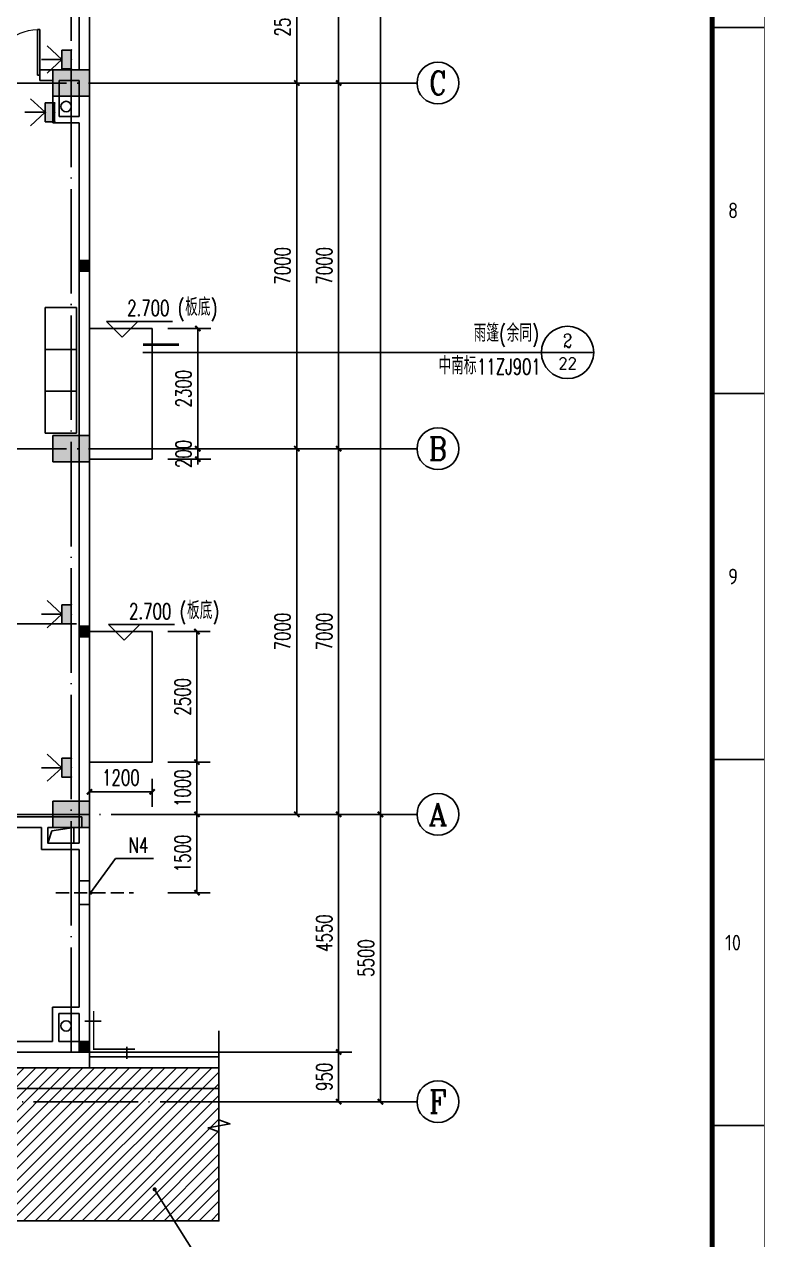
# Model space of a CAD drawing. Extents: x -93062 to 326984, y -142534 to 91021.
# Drawn here: x 48070 to 62240, y 18730 to 41996 of the extents above; entities that cross this region are included whole.
import ezdxf
from ezdxf.enums import TextEntityAlignment as Align

# ---------------------------------------------------------------- set-up
doc = ezdxf.new("R2010")
doc.units = 0
doc.header["$LTSCALE"] = 1000
doc.header["$MEASUREMENT"] = 0
doc.linetypes.add('DASH', pattern=[0.35, 0.25, -0.1])
doc.linetypes.add('DOTE', pattern=[2.42, 2, -0.2, 0.02, -0.2])
doc.layers.get('0').update_dxf_attribs({"color": 8})
doc.layers.get('Defpoints').update_dxf_attribs({"color": 8})
for name, color, linetype in [('-人员定位', 6, 'Continuous'), ('AXIS', 8, 'Continuous'), ('AXIS_TEXT', 8, 'Continuous'), ('COLUMN', 8, 'Continuous'), ('DIM_ELEV', 8, 'Continuous'), ('DIM_IDEN', 8, 'Continuous'), ('DIM_LEAD', 8, 'Continuous'), ('DIM_SYMB', 8, 'Continuous'), ('DOTE', 8, 'DOTE'), ('EQUIPMENT', 8, 'Continuous'), ('GROUND', 8, 'Continuous'), ('HOLE', 8, 'Continuous'), ('PROFILED STEEL SHEET', 8, 'Continuous'), ('PUB_DIM', 8, 'Continuous'), ('PUB_HATCH', 8, 'Continuous'), ('PUB_TEXT', 8, 'Continuous'), ('STAIR', 8, 'Continuous'), ('WALL', 8, 'Continuous'), ('WINDOW', 8, 'Continuous'), ('WINDOW_TEXT', 8, 'Continuous')]:
    doc.layers.add(name, color=color, linetype=linetype)
doc.styles.add('_TCH_AXIS', font='COMPLEX', dxfattribs={"bigfont": 'GBCBIG'})
doc.styles.add('_TCH_DIM', font='SIMPLEX', dxfattribs={"bigfont": 'GBCBIG'})
doc.styles.add('_TCH_DIM_T3', font='SIMPLEX', dxfattribs={"width": 0.705882, "bigfont": 'GBCBIG'})
doc.styles.add('_TCH_LABEL', font='COMPLEX', dxfattribs={"bigfont": 'GBCBIG'})
doc.styles.add('_TCH_WINDOW', font='SIMPLEX', dxfattribs={"bigfont": 'GBCBIG'})
doc.styles.add('COMPLEX', font='COMPLEX')
doc.styles.get("Standard").update_dxf_attribs({"font": 'gbenor.shx', "bigfont": 'gbcbig.shx'})
doc.styles.add('TK', font='GEDITXT.SHX', dxfattribs={"width": 0.85, "height": 3.5, "bigfont": 'DXT.SHX'})
doc.dimstyles.new('_TCH_ARCH&&100', dxfattribs={"dimtxt": 297.5, "dimasz": 100, "dimexe": 250, "dimexo": 300, "dimgap": 126.25, "dimtad": 1, "dimdec": 0, "dimzin": 0, "dimdsep": 46, "dimtxsty": '_TCH_DIM_T3', "dimblk": 'ARCHTICK', "dimcen": 0.09, "dimazin": 2, "dimtfac": 1, "dimtdec": 0, "dimtix": 1, "dimtmove": 2, "dimatfit": 3, "dimfxl": 1, "dimtolj": 1, "dimtzin": 0, "dimarcsym": 0})

# ---------------------------------------------------------------- blocks, each defined once
blk = doc.blocks.new('_FZH')
blk.add_lwpolyline([(-0.5, -0.5), (0.5, -0.5), (0.5, 0.5), (-0.5, 0.5)], close=True)
at = {"layer": 'PUB_HATCH'}
blk.add_solid([(-0.5, -0.5), (0.5, -0.5), (-0.5, 0.5), (0.5, 0.5)], dxfattribs=at)
blk = doc.blocks.new('DSADa')
at = {"layer": 'COLUMN', "xscale": 699.9999999997672, "yscale": 499.9999999998399, "zscale": 499.9999999998399, "rotation": 3.811489492195883e-11}
for p in [(23100, -40500), (23100, -47500), (23100, -54500)]:
    blk.add_blockref('_FZH', p, dxfattribs=at)
blk = doc.blocks.new('GEDI_WK_A1_V')
at = {"color": 3}
for p, q in [((584, 350.42), (594, 350.42)), ((584, 280.33), (594, 280.33)), ((584, 210.25), (594, 210.25)), ((584, 140.17), (594, 140.17))]:
    blk.add_line(p, q, dxfattribs=at)
for points, const_width in [([(0, 841), (0, 0), (594, 0), (594, 841)], 0.1), ([(10, 816), (10, 10), (584, 10), (584, 816)], 1)]:
    blk.add_lwpolyline(points, close=True, dxfattribs=dict(at, const_width=const_width))
for s, p in [('8', (588, 315.38)), ('9', (588, 245.29)), ('10', (588, 175.21))]:
    blk.add_text(s, height=3, dxfattribs=at).set_placement(p, align=Align.MIDDLE)
blk = doc.blocks.new('A$C711966D6')
blk.add_blockref('GEDI_WK_A1_V', (0, 0))
at = {"style": 'TK', "width": 0.85}
for tag, height, p in [('PROJECTNAME', 4.75, (529, 44)), ('PHASE', 4, (571, 44)), ('DRAWINGNAME', 4.75, (539, 31))]:
    blk.add_attdef(tag, text='', height=height, dxfattribs=at).set_placement(p, align=Align.MIDDLE_CENTER)
for tag, p, height in [('APPROVE', (416, 32.75), 3.5), ('DESIGN', (461, 32.75), 3.5), ('REVIEW1', (416, 25.75), 3.5), ('DRAW', (461, 25.75), 3.5), ('REVIEW2', (416, 18.75), 3.5), ('PROPORTION', (461, 18.75), 3.5), ('DRAWINGNUMBER', (511, 18.5), 4), ('CHECK', (416, 11.75), 3.5), ('DATE', (461, 11.75), 3.5), ('VERSION', (577, 11.75), 3.5)]:
    blk.add_attdef(tag, p, '', height=height, dxfattribs=at)
blk = doc.blocks.new('是飞洒发时')
at = {"xscale": 100, "yscale": 100, "zscale": 100}
blk.add_blockref('A$C711966D6', (0, 0), dxfattribs=at)
blk = doc.blocks.new('_AXISO')
blk.add_circle((0, 0), 0.5)
at = {"layer": 'AXIS_TEXT', "style": 'COMPLEX', "width": 1.041667}
blk.add_attdef('A', text='', height=0.56, dxfattribs=at).set_placement((-0.25, -0.28), (0.25, -0.28), align=Align.FIT)
blk = doc.blocks.new('A$C5C1E2F63')
at = {"layer": 'AXIS'}
blk.add_line((34843, 0), (37217.5, 0), dxfattribs=at)
ref = blk.add_blockref('_AXISO', (37617.5, 0), dxfattribs=dict(at, xscale=800, yscale=800, zscale=800))
ref.add_attrib('A', 'F', dxfattribs={"layer": 'AXIS_TEXT', "height": 445.4, "style": '_TCH_AXIS'}).set_placement((37447.8, -222.7), (37787.2, -222.7), align=Align.FIT)
blk = doc.blocks.new('A$C65E80DF5')
at = {"layer": 'DOTE'}
blk.add_line((-4000, 0), (34323, 0), dxfattribs=at)
at = {"layer": 'PROFILED STEEL SHEET'}
blk.add_line((30950, 950), (30950, 650), dxfattribs=at)
for points in [[(30950, 950), (33428, 950)], [(30950, 860), (33428, 860)]]:
    blk.add_lwpolyline(points, dxfattribs=at)
at = {"layer": 'STAIR'}
for p, q in [((8800, 650), (33428, 650)), ((33428, 250), (10700, 250))]:
    blk.add_line(p, q, dxfattribs=at)
blk.add_blockref('A$C5C1E2F63', (0, 0))
blk = doc.blocks.new('A$C2D237980')
at = {"layer": 'EQUIPMENT'}
for p, q in [((-500, 9700), (100, 9700)), ((-500, 8900), (-500, 9700)), ((100, 9700), (100, 8900)), ((100, 8900), (-500, 8900)), ((-500, 8900), (100, 8900)), ((-500, 8100), (-500, 8900)), ((100, 8900), (100, 8100)), ((-500, 8100), (100, 8100)), ((-500, 7300), (-500, 8100)), ((100, 8100), (-500, 8100)), ((100, 8100), (100, 7300)), ((100, 7300), (-500, 7300)), ((-1289, 3650), (100, 3650))]:
    blk.add_line(p, q, dxfattribs=at)
blk = doc.blocks.new('A$C37200EC9')
at = {"layer": 'GROUND'}
for centre in [(100, 13550), (23000, 13550), (100, -4050), (23000, -4050)]:
    blk.add_circle(centre, 100, dxfattribs=at)
blk = doc.blocks.new('_ArchTick')
at = {"color": 0, "linetype": 'ByBlock', "const_width": 0.4}
blk.add_lwpolyline([(-0.5, -0.5), (0.5, 0.5)], dxfattribs=at)
blk = doc.blocks.new('*D410')
at = {"layer": 'Defpoints', "color": 0, "transparency": 16777216}
for p in [(50518, 26872), (51374, 26872), (50518, 25372)]:
    blk.add_point(p, dxfattribs=at)
at = {"layer": 'HOLE', "color": 0, "lineweight": -2, "transparency": 16777216}
for p, q in [((50818, 26872), (51624, 26872)), ((51374, 25372), (51374, 26872)), ((50818, 25372), (51624, 25372))]:
    blk.add_line(p, q, dxfattribs=at)
at = {"layer": 'HOLE', "color": 0, "lineweight": -2, "transparency": 16777216, "xscale": 100, "yscale": 100, "zscale": 100}
for p, rotation in [((51374, 26872), 90), ((51374, 25372), 270)]:
    blk.add_blockref('_ArchTick', p, dxfattribs=dict(at, rotation=rotation))
at = {"layer": 'HOLE', "color": 0, "transparency": 16777216, "insert": (51099, 26122), "char_height": 297.5, "attachment_point": 5, "rotation": 90, "style": '_TCH_DIM_T3'}
blk.add_mtext('\\A1;1500', dxfattribs=at)
blk = doc.blocks.new('*D1279')
at = {"layer": 'AXIS', "color": 0, "lineweight": -2, "transparency": 16777216}
for p, q in [((51086, 33872), (53536, 33872)), ((53286, 26872), (53286, 33872)), ((51086, 26872), (53536, 26872))]:
    blk.add_line(p, q, dxfattribs=at)
at = {"layer": 'Defpoints', "color": 0, "transparency": 16777216}
for p in [(50786, 33872), (53286, 33872), (50786, 26872)]:
    blk.add_point(p, dxfattribs=at)
at = {"layer": 'AXIS', "color": 0, "lineweight": -2, "transparency": 16777216, "xscale": 100, "yscale": 100, "zscale": 100}
for p, rotation in [((53286, 33872), 90), ((53286, 26872), 270)]:
    blk.add_blockref('_ArchTick', p, dxfattribs=dict(at, rotation=rotation))
at = {"layer": 'AXIS', "color": 0, "transparency": 16777216, "insert": (53011, 30372), "char_height": 297.5, "attachment_point": 5, "rotation": 90, "style": '_TCH_DIM_T3'}
blk.add_mtext('\\A1;7000', dxfattribs=at)
blk = doc.blocks.new('*D1280')
at = {"layer": 'AXIS', "color": 0, "lineweight": -2, "transparency": 16777216}
for p, q in [((51086, 40872), (53536, 40872)), ((53286, 33872), (53286, 40872)), ((51086, 33872), (53536, 33872))]:
    blk.add_line(p, q, dxfattribs=at)
at = {"layer": 'Defpoints', "color": 0, "transparency": 16777216}
for p in [(50786, 40872), (53286, 40872), (50786, 33872)]:
    blk.add_point(p, dxfattribs=at)
at = {"layer": 'AXIS', "color": 0, "lineweight": -2, "transparency": 16777216, "xscale": 100, "yscale": 100, "zscale": 100}
for p, rotation in [((53286, 40872), 90), ((53286, 33872), 270)]:
    blk.add_blockref('_ArchTick', p, dxfattribs=dict(at, rotation=rotation))
at = {"layer": 'AXIS', "color": 0, "transparency": 16777216, "insert": (53011, 37372), "char_height": 297.5, "attachment_point": 5, "rotation": 90, "style": '_TCH_DIM_T3'}
blk.add_mtext('\\A1;7000', dxfattribs=at)
blk = doc.blocks.new('*D1281')
at = {"layer": 'AXIS', "color": 0, "lineweight": -2, "transparency": 16777216}
for p, q in [((51086, 43372), (53536, 43372)), ((53286, 40872), (53286, 43372)), ((51086, 40872), (53536, 40872))]:
    blk.add_line(p, q, dxfattribs=at)
at = {"layer": 'Defpoints', "color": 0, "transparency": 16777216}
for p in [(50786, 43372), (53286, 43372), (50786, 40872)]:
    blk.add_point(p, dxfattribs=at)
at = {"layer": 'AXIS', "color": 0, "lineweight": -2, "transparency": 16777216, "xscale": 100, "yscale": 100, "zscale": 100}
for p, rotation in [((53286, 43372), 90), ((53286, 40872), 270)]:
    blk.add_blockref('_ArchTick', p, dxfattribs=dict(at, rotation=rotation))
at = {"layer": 'AXIS', "color": 0, "transparency": 16777216, "insert": (53011, 42122), "char_height": 297.5, "attachment_point": 5, "rotation": 90, "style": '_TCH_DIM_T3'}
blk.add_mtext('\\A1;2500', dxfattribs=at)
blk = doc.blocks.new('*D1331')
at = {"layer": 'Defpoints', "color": 0, "transparency": 16777216}
for p in [(50518, 30372), (51374, 30372), (50518, 27872)]:
    blk.add_point(p, dxfattribs=at)
at = {"layer": 'PUB_DIM', "color": 0, "lineweight": -2, "transparency": 16777216}
for p, q in [((50818, 30372), (51624, 30372)), ((51374, 27872), (51374, 30372)), ((50818, 27872), (51624, 27872))]:
    blk.add_line(p, q, dxfattribs=at)
at = {"layer": 'PUB_DIM', "color": 0, "lineweight": -2, "transparency": 16777216, "xscale": 100, "yscale": 100, "zscale": 100}
for p, rotation in [((51374, 30372), 90), ((51374, 27872), 270)]:
    blk.add_blockref('_ArchTick', p, dxfattribs=dict(at, rotation=rotation))
at = {"layer": 'PUB_DIM', "color": 0, "transparency": 16777216, "insert": (51099, 29122), "char_height": 297.5, "attachment_point": 5, "rotation": 90, "style": '_TCH_DIM_T3'}
blk.add_mtext('\\A1;2500', dxfattribs=at)
blk = doc.blocks.new('*D1332')
at = {"layer": 'Defpoints', "color": 0, "transparency": 16777216}
for p in [(50518, 27872), (51374, 27872), (50518, 26872)]:
    blk.add_point(p, dxfattribs=at)
at = {"layer": 'PUB_DIM', "color": 0, "lineweight": -2, "transparency": 16777216}
for p, q in [((50818, 27872), (51624, 27872)), ((51374, 26872), (51374, 27872)), ((50818, 26872), (51624, 26872))]:
    blk.add_line(p, q, dxfattribs=at)
at = {"layer": 'PUB_DIM', "color": 0, "lineweight": -2, "transparency": 16777216, "xscale": 100, "yscale": 100, "zscale": 100}
for p, rotation in [((51374, 27872), 90), ((51374, 26872), 270)]:
    blk.add_blockref('_ArchTick', p, dxfattribs=dict(at, rotation=rotation))
at = {"layer": 'PUB_DIM', "color": 0, "transparency": 16777216, "insert": (51099, 27372), "char_height": 297.5, "attachment_point": 5, "rotation": 90, "style": '_TCH_DIM_T3'}
blk.add_mtext('\\A1;1000', dxfattribs=at)
blk = doc.blocks.new('*D1462')
at = {"layer": 'Defpoints', "color": 0, "transparency": 16777216}
for p in [(50518, 33872), (51391, 33872), (50518, 33672)]:
    blk.add_point(p, dxfattribs=at)
at = {"layer": 'PUB_DIM', "color": 0, "lineweight": -2, "transparency": 16777216}
for p, q in [((51391, 33872), (51391, 33972)), ((50818, 33872), (51641, 33872)), ((51391, 33672), (51391, 33872)), ((50818, 33672), (51641, 33672)), ((51391, 33672), (51391, 33572))]:
    blk.add_line(p, q, dxfattribs=at)
at = {"layer": 'PUB_DIM', "color": 0, "lineweight": -2, "transparency": 16777216, "xscale": 100, "yscale": 100, "zscale": 100}
for p, rotation in [((51391, 33872), 270), ((51391, 33672), 90)]:
    blk.add_blockref('_ArchTick', p, dxfattribs=dict(at, rotation=rotation))
at = {"layer": 'PUB_DIM', "color": 0, "transparency": 16777216, "insert": (51116, 33772), "char_height": 297.5, "attachment_point": 5, "rotation": 90, "style": '_TCH_DIM_T3'}
blk.add_mtext('\\A1;200', dxfattribs=at)
blk = doc.blocks.new('*D1463')
at = {"layer": 'Defpoints', "color": 0, "transparency": 16777216}
for p in [(50518, 36172), (51391, 36172), (50518, 33872)]:
    blk.add_point(p, dxfattribs=at)
at = {"layer": 'PUB_DIM', "color": 0, "lineweight": -2, "transparency": 16777216}
for p, q in [((50818, 36172), (51641, 36172)), ((51391, 33872), (51391, 36172)), ((50818, 33872), (51641, 33872))]:
    blk.add_line(p, q, dxfattribs=at)
at = {"layer": 'PUB_DIM', "color": 0, "lineweight": -2, "transparency": 16777216, "xscale": 100, "yscale": 100, "zscale": 100}
for p, rotation in [((51391, 36172), 90), ((51391, 33872), 270)]:
    blk.add_blockref('_ArchTick', p, dxfattribs=dict(at, rotation=rotation))
at = {"layer": 'PUB_DIM', "color": 0, "transparency": 16777216, "insert": (51116, 35022), "char_height": 297.5, "attachment_point": 5, "rotation": 90, "style": '_TCH_DIM_T3'}
blk.add_mtext('\\A1;2300', dxfattribs=at)
blk = doc.blocks.new('*D1464')
at = {"layer": 'Defpoints', "color": 0, "transparency": 16777216}
for p in [(50518, 27302), (49318, 26715), (50518, 26715)]:
    blk.add_point(p, dxfattribs=at)
at = {"layer": 'PUB_DIM', "color": 0, "lineweight": -2, "transparency": 16777216}
for p, q in [((49318, 27015), (49318, 27552)), ((50518, 27015), (50518, 27552)), ((49318, 27302), (50518, 27302))]:
    blk.add_line(p, q, dxfattribs=at)
at = {"layer": 'PUB_DIM', "color": 0, "lineweight": -2, "transparency": 16777216, "xscale": 100, "yscale": 100, "zscale": 100, "rotation": 180}
blk.add_blockref('_ArchTick', (49318, 27302), dxfattribs=at)
at = {"layer": 'PUB_DIM', "color": 0, "lineweight": -2, "transparency": 16777216, "xscale": 100, "yscale": 100, "zscale": 100}
blk.add_blockref('_ArchTick', (50518, 27302), dxfattribs=at)
at = {"layer": 'PUB_DIM', "color": 0, "transparency": 16777216, "insert": (49918, 27576), "char_height": 297.5, "attachment_point": 5, "style": '_TCH_DIM_T3'}
blk.add_mtext('\\A1;1200', dxfattribs=at)
blk = doc.blocks.new('*D1499')
at = {"layer": 'AXIS', "color": 0, "lineweight": -2, "transparency": 16777216}
for p, q in [((51886, 22322), (54336, 22322)), ((54086, 21372), (54086, 22322)), ((51886, 21372), (54336, 21372))]:
    blk.add_line(p, q, dxfattribs=at)
at = {"layer": 'Defpoints', "color": 0, "transparency": 16777216}
for p in [(51586, 22322), (54086, 22322), (51586, 21372)]:
    blk.add_point(p, dxfattribs=at)
at = {"layer": 'AXIS', "color": 0, "lineweight": -2, "transparency": 16777216, "xscale": 100, "yscale": 100, "zscale": 100}
for p, rotation in [((54086, 22322), 90), ((54086, 21372), 270)]:
    blk.add_blockref('_ArchTick', p, dxfattribs=dict(at, rotation=rotation))
at = {"layer": 'AXIS', "color": 0, "transparency": 16777216, "insert": (53811, 21847), "char_height": 297.5, "attachment_point": 5, "rotation": 90, "style": '_TCH_DIM_T3'}
blk.add_mtext('\\A1;950', dxfattribs=at)
blk = doc.blocks.new('*D1500')
at = {"layer": 'AXIS', "color": 0, "lineweight": -2, "transparency": 16777216}
for p, q in [((51886, 26872), (54336, 26872)), ((54086, 22322), (54086, 26872)), ((51886, 22322), (54336, 22322))]:
    blk.add_line(p, q, dxfattribs=at)
at = {"layer": 'Defpoints', "color": 0, "transparency": 16777216}
for p in [(51586, 26872), (54086, 26872), (51586, 22322)]:
    blk.add_point(p, dxfattribs=at)
at = {"layer": 'AXIS', "color": 0, "lineweight": -2, "transparency": 16777216, "xscale": 100, "yscale": 100, "zscale": 100}
for p, rotation in [((54086, 26872), 90), ((54086, 22322), 270)]:
    blk.add_blockref('_ArchTick', p, dxfattribs=dict(at, rotation=rotation))
at = {"layer": 'AXIS', "color": 0, "transparency": 16777216, "insert": (53811, 24597), "char_height": 297.5, "attachment_point": 5, "rotation": 90, "style": '_TCH_DIM_T3'}
blk.add_mtext('\\A1;4550', dxfattribs=at)
blk = doc.blocks.new('*D1501')
at = {"layer": 'AXIS', "color": 0, "lineweight": -2, "transparency": 16777216}
for p, q in [((51886, 33872), (54336, 33872)), ((54086, 26872), (54086, 33872)), ((51886, 26872), (54336, 26872))]:
    blk.add_line(p, q, dxfattribs=at)
at = {"layer": 'Defpoints', "color": 0, "transparency": 16777216}
for p in [(51586, 33872), (54086, 33872), (51586, 26872)]:
    blk.add_point(p, dxfattribs=at)
at = {"layer": 'AXIS', "color": 0, "lineweight": -2, "transparency": 16777216, "xscale": 100, "yscale": 100, "zscale": 100}
for p, rotation in [((54086, 33872), 90), ((54086, 26872), 270)]:
    blk.add_blockref('_ArchTick', p, dxfattribs=dict(at, rotation=rotation))
at = {"layer": 'AXIS', "color": 0, "transparency": 16777216, "insert": (53811, 30372), "char_height": 297.5, "attachment_point": 5, "rotation": 90, "style": '_TCH_DIM_T3'}
blk.add_mtext('\\A1;7000', dxfattribs=at)
blk = doc.blocks.new('*D1502')
at = {"layer": 'AXIS', "color": 0, "lineweight": -2, "transparency": 16777216}
for p, q in [((51886, 40872), (54336, 40872)), ((54086, 33872), (54086, 40872)), ((51886, 33872), (54336, 33872))]:
    blk.add_line(p, q, dxfattribs=at)
at = {"layer": 'Defpoints', "color": 0, "transparency": 16777216}
for p in [(51586, 40872), (54086, 40872), (51586, 33872)]:
    blk.add_point(p, dxfattribs=at)
at = {"layer": 'AXIS', "color": 0, "lineweight": -2, "transparency": 16777216, "xscale": 100, "yscale": 100, "zscale": 100}
for p, rotation in [((54086, 40872), 90), ((54086, 33872), 270)]:
    blk.add_blockref('_ArchTick', p, dxfattribs=dict(at, rotation=rotation))
at = {"layer": 'AXIS', "color": 0, "transparency": 16777216, "insert": (53811, 37372), "char_height": 297.5, "attachment_point": 5, "rotation": 90, "style": '_TCH_DIM_T3'}
blk.add_mtext('\\A1;7000', dxfattribs=at)
blk = doc.blocks.new('*D1503')
at = {"layer": 'AXIS', "color": 0, "lineweight": -2, "transparency": 16777216}
for p, q in [((51886, 46872), (54336, 46872)), ((54086, 40872), (54086, 46872)), ((51886, 40872), (54336, 40872))]:
    blk.add_line(p, q, dxfattribs=at)
at = {"layer": 'Defpoints', "color": 0, "transparency": 16777216}
for p in [(51586, 46872), (54086, 46872), (51586, 40872)]:
    blk.add_point(p, dxfattribs=at)
at = {"layer": 'AXIS', "color": 0, "lineweight": -2, "transparency": 16777216, "xscale": 100, "yscale": 100, "zscale": 100}
for p, rotation in [((54086, 46872), 90), ((54086, 40872), 270)]:
    blk.add_blockref('_ArchTick', p, dxfattribs=dict(at, rotation=rotation))
at = {"layer": 'AXIS', "color": 0, "transparency": 16777216, "insert": (53811, 43872), "char_height": 297.5, "attachment_point": 5, "rotation": 90, "style": '_TCH_DIM_T3'}
blk.add_mtext('\\A1;6000', dxfattribs=at)
blk = doc.blocks.new('*D1509')
at = {"layer": 'AXIS', "color": 0, "lineweight": -2, "transparency": 16777216}
for p, q in [((51886, 26872), (55136, 26872)), ((54886, 21372), (54886, 26872)), ((51886, 21372), (55136, 21372))]:
    blk.add_line(p, q, dxfattribs=at)
at = {"layer": 'Defpoints', "color": 0, "transparency": 16777216}
for p in [(51586, 26872), (54886, 26872), (51586, 21372)]:
    blk.add_point(p, dxfattribs=at)
at = {"layer": 'AXIS', "color": 0, "lineweight": -2, "transparency": 16777216, "xscale": 100, "yscale": 100, "zscale": 100}
for p, rotation in [((54886, 26872), 90), ((54886, 21372), 270)]:
    blk.add_blockref('_ArchTick', p, dxfattribs=dict(at, rotation=rotation))
at = {"layer": 'AXIS', "color": 0, "transparency": 16777216, "insert": (54611, 24122), "char_height": 297.5, "attachment_point": 5, "rotation": 90, "style": '_TCH_DIM_T3'}
blk.add_mtext('\\A1;5500', dxfattribs=at)
blk = doc.blocks.new('*D1510')
at = {"layer": 'AXIS', "color": 0, "lineweight": -2, "transparency": 16777216}
for p, q in [((51886, 81372), (55136, 81372)), ((54886, 26872), (54886, 81372)), ((51886, 26872), (55136, 26872))]:
    blk.add_line(p, q, dxfattribs=at)
at = {"layer": 'Defpoints', "color": 0, "transparency": 16777216}
for p in [(51586, 81372), (54886, 81372), (51586, 26872)]:
    blk.add_point(p, dxfattribs=at)
at = {"layer": 'AXIS', "color": 0, "lineweight": -2, "transparency": 16777216, "xscale": 100, "yscale": 100, "zscale": 100}
for p, rotation in [((54886, 81372), 90), ((54886, 26872), 270)]:
    blk.add_blockref('_ArchTick', p, dxfattribs=dict(at, rotation=rotation))
at = {"layer": 'AXIS', "color": 0, "transparency": 16777216, "insert": (54611, 54122), "char_height": 297.5, "attachment_point": 5, "rotation": 90, "style": '_TCH_DIM_T3'}
blk.add_mtext('\\A1;54500', dxfattribs=at)
blk = doc.blocks.new('$DorLib2D$00000002')
for p, q in [((-0.5, 0), (-0.5, 0.4875)), ((-0.475, 0.4875), (-0.5, 0.4875)), ((-0.475, 0), (-0.475, 0.4875)), ((0.475, 0), (0.475, 0.4875)), ((0.475, 0.4875), (0.5, 0.4875)), ((0.5, 0), (0.5, 0.4875)), ((-0.5, 0), (-0.475, 0)), ((0.5, 0), (0.475, 0))]:
    blk.add_line(p, q)
at = {"lineweight": 13}
for centre, start, end in [((-0.4875, 0), 0, 88.53072), ((0.4875, 0), 91.46928, 180)]:
    blk.add_arc(centre, 0.4875, start, end, dxfattribs=at)
blk = doc.blocks.new('定位基站')
at = {"layer": '-人员定位', "ltscale": 0.01}
h = blk.add_hatch(color=256, dxfattribs=at)
h.dxf.hatch_style = 1
h.paths.add_polyline_path([(406524, 477798), (406524, 477617), (406162, 477617), (406162, 477798)])
at = {"layer": '-人员定位', "color": 6}
for p, q in [((406343, 477798), (406343, 478186)), ((406343, 477798), (406082, 478077)), ((406343, 477798), (406604, 478077)), ((406343, 477995), (406343, 477995)), ((406162, 477798), (406524, 477798)), ((406162, 477617), (406162, 477798)), ((406524, 477798), (406524, 477617)), ((406524, 477617), (406162, 477617))]:
    blk.add_line(p, q, dxfattribs=at)
for p in [(406343, 477798), (406162, 477617), (406343, 477617), (406524, 477617)]:
    blk.add_point(p, dxfattribs=at)

msp = doc.modelspace()

# ---------------------------------------------------------------- hatches: boundary and pattern name
h = msp.add_hatch()
h.set_pattern_fill('ANSI31', color=256, scale=100)
h.set_pattern_definition([(45, (0, 0), (-112.2532, 112.2532), [])])
h.paths.add_polyline_path([(17317.9, 19090.6), (51795.7, 19090.6), (51795.7, 22022.1), (17317.9, 22022.1)])
at = {"layer": 'PUB_HATCH'}
for points in [[(49118.4, 37472.1), (49118.4, 37272.1), (49318.4, 37272.1), (49318.4, 37472.1)], [(49118.4, 30472.1), (49118.4, 30272.1), (49318.4, 30272.1), (49318.4, 30472.1)], [(49118.4, 22522.1), (49118.4, 22322.1), (49318.4, 22322.1), (49318.4, 22522.1)]]:
    msp.add_hatch(color=256, dxfattribs=at).paths.add_polyline_path(points)

# ---------------------------------------------------------------- linework, layer by layer
msp.add_lwpolyline([(17317.9, 19090.6), (51795.7, 19090.6), (51795.7, 22022.1), (17317.9, 22022.1)], close=True)
at = {"layer": 'AXIS'}
for p, q in [((51585.9, 40872.1), (55585.9, 40872.1)), ((51585.9, 33872.1), (55585.9, 33872.1)), ((51585.9, 26872.1), (55585.9, 26872.1))]:
    msp.add_line(p, q, dxfattribs=at)
at = {"layer": 'COLUMN'}
for p, q in [((49118.4, 37472.1), (49118.4, 37272.1)), ((49318.4, 37472.1), (49118.4, 37472.1)), ((49318.4, 37272.1), (49318.4, 37472.1)), ((49118.4, 37272.1), (49318.4, 37272.1)), ((49118.4, 30472.1), (49118.4, 30272.1)), ((49318.4, 30472.1), (49118.4, 30472.1)), ((49118.4, 30272.1), (49318.4, 30272.1)), ((49318.4, 30272.1), (49318.4, 30472.1)), ((49118.4, 22522.1), (49118.4, 22322.1)), ((49318.4, 22522.1), (49118.4, 22522.1)), ((49318.4, 22322.1), (49318.4, 22522.1)), ((49118.4, 22322.1), (49318.4, 22322.1))]:
    msp.add_line(p, q, dxfattribs=at)
at = {"layer": 'DIM_ELEV'}
for p, q in [((49942.1, 36010), (49642.1, 36310)), ((49642.1, 36310), (50908.1, 36310)), ((49942.1, 36010), (50242.1, 36310)), ((49978.1, 30204.5), (49678.1, 30504.5)), ((49678.1, 30504.5), (50944.1, 30504.5)), ((49978.1, 30204.5), (50278.1, 30504.5))]:
    msp.add_line(p, q, dxfattribs=at)
at = {"layer": 'DIM_IDEN'}
for p, q in [((50341, 35715), (55927, 35715)), ((55927, 35715), (57968, 35715)), ((58968, 35715), (57968, 35715))]:
    msp.add_line(p, q, dxfattribs=at)
at = {"layer": 'DIM_IDEN', "const_width": 50}
msp.add_lwpolyline([(50341, 35865), (51032.5, 35865)], dxfattribs=at)
at = {"layer": 'DIM_IDEN'}
msp.add_circle((58468, 35715), 500, dxfattribs=at)
at = {"layer": 'DIM_LEAD'}
msp.add_line((50564.2, 19693), (51845.2, 17654.5), dxfattribs=at)
at = {"layer": 'DIM_LEAD', "const_width": 40}
msp.add_lwpolyline([(50553.5, 19709.9, 1), (50574.8, 19676.1, 1)], format="xyb", close=True, dxfattribs=at)
at = {"layer": 'DIM_SYMB'}
for points in [[(51795.7, 22727.5), (51795.7, 21021.5), (52005.7, 20945.1), (51585.7, 20871), (51795.7, 20796.5), (51795.7, 19090.6)], [(15643.2, 19090.6), (33606.9, 19090.6), (33683.4, 19300.6), (33757.4, 18880.6), (33831.9, 19090.6), (51795.7, 19090.6)]]:
    msp.add_lwpolyline(points, dxfattribs=at)
at = {"layer": 'DOTE'}
for p, q in [((22679.9, 40872.1), (51585.9, 40872.1)), ((22679.9, 33872.1), (51585.9, 33872.1)), ((15849, 26872.1), (51585.9, 26872.1)), ((16713.5, 22322.1), (53065, 22322.1))]:
    msp.add_line(p, q, dxfattribs=at)
msp.add_lwpolyline([(48968.4, 22322.1), (48968.4, 86156)], dxfattribs=at)
at = {"layer": 'HOLE'}
for p, q in [((49338.4, 25372.1), (49818.2, 26029.1)), ((49818.2, 26029.1), (50540.7, 26029.1)), ((49318.4, 25597.1), (49118.4, 25597.1)), ((49318.4, 25147.1), (49118.4, 25147.1))]:
    msp.add_line(p, q, dxfattribs=at)
at = {"layer": 'HOLE', "linetype": 'DASH'}
msp.add_line((48675.2, 25372.1), (50158.2, 25372.1), dxfattribs=at)
at = {"layer": 'HOLE'}
msp.add_lwpolyline([(48518.4, 26622.1), (49018.4, 26622.1), (49018.4, 26322.1), (48518.4, 26322.1)], close=True, dxfattribs=at)
msp.add_lwpolyline([(48518.4, 26322.1), (48598, 26556.5), (49018.4, 26622.1)], dxfattribs=at)
at = {"layer": 'HOLE', "const_width": 40}
msp.add_lwpolyline([(49326.6, 25355.9, 1), (49350.2, 25388.2, 1)], format="xyb", close=True, dxfattribs=at)
at = {"layer": 'PROFILED STEEL SHEET', "const_width": 30}
for points in [[(49397.1, 23107.4), (49397.1, 22378.5), (50185.4, 22378.5)], [(49542.2, 22911.5), (49224.5, 22911.5)], [(50031.2, 22427.4), (50031.2, 22190.9)]]:
    msp.add_lwpolyline(points, dxfattribs=at)
at = {"layer": 'STAIR'}
for p, q in [((50518.4, 36172.1), (49318.4, 36172.1)), ((49318.4, 33672.1), (49318.4, 36172.1)), ((50518.4, 33672.1), (50518.4, 36172.1)), ((50518.4, 33672.1), (49318.4, 33672.1)), ((50518.4, 30372.1), (49318.4, 30372.1)), ((49318.4, 27872.1), (49318.4, 30272.1)), ((50518.4, 27872.1), (50518.4, 30372.1)), ((50518.4, 27872.1), (49318.4, 27872.1))]:
    msp.add_line(p, q, dxfattribs=at)
at = {"layer": 'WALL'}
for p, q in [((49318.4, 41122.1), (49318.4, 43372.1)), ((49118.4, 41122.1), (49118.4, 43272.1)), ((48678.4, 41122.1), (48368.4, 41122.1)), ((48368.4, 41122.1), (48368.4, 40922.1)), ((48678.4, 41122.1), (49118.4, 41122.1)), ((49318.4, 40172.1), (49318.4, 41122.1)), ((48368.4, 40922.1), (48618.4, 40922.1)), ((48618.4, 40922.1), (48618.4, 40112.1)), ((48738.4, 40922.1), (48738.4, 40232.1)), ((48738.4, 40922.1), (49118.4, 40922.1)), ((49118.4, 40232.1), (49118.4, 40922.1)), ((49118.4, 40112.1), (48618.4, 40112.1)), ((49118.4, 40232.1), (48738.4, 40232.1)), ((49118.4, 26322.1), (49118.4, 40112.1)), ((49318.4, 26262.1), (49318.4, 40172.1)), ((48458.4, 26822.1), (44968.4, 26822.1)), ((49168.4, 26822.1), (48458.4, 26822.1)), ((49168.4, 26622.1), (49168.4, 26822.1)), ((48398.4, 26622.1), (45068.4, 26622.1)), ((48398.4, 26202.1), (48398.4, 26622.1)), ((49168.4, 26622.1), (48518.4, 26622.1)), ((48518.4, 26322.1), (48518.4, 26622.1)), ((49118.4, 26322.1), (48518.4, 26322.1)), ((49118.4, 26202.1), (48398.4, 26202.1)), ((49118.4, 23182.1), (49118.4, 26202.1)), ((49318.4, 23122.1), (49318.4, 26262.1)), ((48608.4, 23182.1), (48608.4, 22522.1)), ((49118.4, 23182.1), (48608.4, 23182.1)), ((48728.4, 23062.1), (48728.4, 22522.1)), ((49118.4, 23062.1), (48728.4, 23062.1)), ((49118.4, 22522.1), (49118.4, 23062.1)), ((49318.4, 22322.1), (49318.4, 23122.1)), ((48608.4, 22522.1), (45068.4, 22522.1)), ((49118.4, 22522.1), (48728.4, 22522.1)), ((48668.4, 22322.1), (44968.4, 22322.1)), ((49318.4, 22322.1), (48668.4, 22322.1))]:
    msp.add_line(p, q, dxfattribs=at)

# ---------------------------------------------------------------- block references
at = {"layer": '-人员定位', "xscale": -1, "rotation": 90}
for p in [(526585.4, 447664.6), (526267.6, 446654), (526585.4, 437046.5), (526585.4, 434108.6)]:
    msp.add_blockref('定位基站', p, dxfattribs=at)
for name, p in [('是飞洒发时', (2835.5, 6896)), ('A$C65E80DF5', (18368.4, 21372.1))]:
    msp.add_blockref(name, p)
at = {"layer": 'AXIS'}
ref = msp.add_blockref('_AXISO', (55985.9, 40872.1), dxfattribs=dict(at, xscale=800, yscale=800, zscale=800))
ref.add_attrib('A', 'C', dxfattribs={"layer": 'AXIS_TEXT', "height": 455.7, "style": '_TCH_AXIS'}).set_placement((55823.2, 40644.2), (56148.7, 40644.2), align=Align.FIT)
ref = msp.add_blockref('_AXISO', (55985.9, 33872.1), dxfattribs=dict(at, xscale=800, yscale=800, zscale=800))
ref.add_attrib('A', 'B', dxfattribs={"layer": 'AXIS_TEXT', "height": 435.3, "style": '_TCH_AXIS'}).set_placement((55809.8, 33654.4), (56162.1, 33654.4), align=Align.FIT)
ref = msp.add_blockref('_AXISO', (55985.9, 26872.1), dxfattribs=dict(at, xscale=800, yscale=800, zscale=800))
ref.add_attrib('A', 'A', dxfattribs={"layer": 'AXIS_TEXT', "height": 425.2, "style": '_TCH_AXIS'}).set_placement((55803.7, 26659.5), (56168.2, 26659.5), align=Align.FIT)
at = {"layer": 'COLUMN'}
msp.add_blockref('DSADa', (25868.4, 81372.1), dxfattribs=at)
at = {"layer": 'EQUIPMENT'}
msp.add_blockref('A$C2D237980', (48968.4, 26872.1), dxfattribs=at)
at = {"layer": 'GROUND'}
msp.add_blockref('A$C37200EC9', (25868.4, 26872.1), dxfattribs=at)
at = {"layer": 'WINDOW'}
ref = msp.add_blockref('$DorLib2D$00000002', (47468.4, 41022.1), dxfattribs=dict(at, xscale=-1800, yscale=1800, zscale=-1800))
ref.add_attrib('A', 'MC2', (47173.4, 40498.3), dxfattribs={"layer": 'WINDOW_TEXT', "height": 297.5, "style": '_TCH_WINDOW', "width": 0.705882})

# ---------------------------------------------------------------- texts
at = {"layer": 'PUB_TEXT', "style": '_TCH_DIM', "width": 0.705882}
for s, p in [('(', (51008.1, 36415)), (')', (51639.6, 36415)), ('2.700', (50038.1, 36415)), ('(', (57161.5, 35919.2)), (')', (57793, 35919.2)), ('11ZJ901', (56733, 35293.5)), ('(', (51044.1, 30609.5)), (')', (51675.6, 30609.5)), ('2.700', (50074.1, 30609.5)), ('N4', (50065.7, 26134.1))]:
    msp.add_text(s, height=297.5, dxfattribs=at).set_placement(p)
at = {"layer": 'PUB_TEXT', "style": '_TCH_DIM'}
for s, p in [('板底', (51148.1, 36415)), ('余同', (57301.5, 35919.2)), ('雨篷', (56670, 35919.2)), ('中南标', (55995.8, 35293.5)), ('板底', (51184.1, 30609.5))]:
    msp.add_text(s, height=337.59, dxfattribs=at).set_placement(p)
at = {"layer": 'PUB_TEXT', "style": '_TCH_LABEL'}
for s, height, p, p2 in [('2', 261, (58381, 35807.5), (58555, 35807.5)), ('22', 219.66, (58290.2, 35396.3), (58645.8, 35396.3))]:
    msp.add_text(s, height=height, dxfattribs=at).set_placement(p, p2, align=Align.FIT)

# ---------------------------------------------------------------- dimensions: what is measured, and where the dimension line sits
at = {"layer": 'AXIS'}
for p1, p2, distance, picture, middle in [((51585.9, 26872.1), (51585.9, 81372.1), -3300, '*D1510', (54610.9, 54122.1)), ((51585.9, 40872.1), (51585.9, 46872.1), -2500, '*D1503', (53810.9, 43872.1)), ((50785.9, 40872.1), (50785.9, 43372.1), -2500, '*D1281', (53010.9, 42122.1)), ((50785.9, 33872.1), (50785.9, 40872.1), -2500, '*D1280', (53010.9, 37372.1)), ((51585.9, 33872.1), (51585.9, 40872.1), -2500, '*D1502', (53810.9, 37372.1)), ((50785.9, 26872.1), (50785.9, 33872.1), -2500, '*D1279', (53010.9, 30372.1)), ((51585.9, 26872.1), (51585.9, 33872.1), -2500, '*D1501', (53810.9, 30372.1)), ((51585.9, 22322.1), (51585.9, 26872.1), -2500, '*D1500', (53810.9, 24597.1)), ((51585.9, 21372.1), (51585.9, 26872.1), -3300, '*D1509', (54610.9, 24122.1)), ((51585.9, 21372.1), (51585.9, 22322.1), -2500, '*D1499', (53810.9, 21847.1))]:
    dim = msp.add_aligned_dim(p1=p1, p2=p2, distance=distance, dimstyle='_TCH_ARCH&&100', dxfattribs=at)
    dim.commit()
    dim.dimension.update_dxf_attribs({"geometry": picture, "text_midpoint": middle})
at = {"layer": 'HOLE'}
dim = msp.add_aligned_dim(p1=(50518.4, 25372.1), p2=(50518.4, 26872.1), distance=-856.1, dimstyle='_TCH_ARCH&&100', dxfattribs=at)
dim.commit()
dim.dimension.update_dxf_attribs({"geometry": '*D410', "text_midpoint": (51099.5, 26122.1)})
at = {"layer": 'PUB_DIM'}
for p1, p2, distance, picture, middle in [((50518.4, 33872.1), (50518.4, 36172.1), -873, '*D1463', (51116.4, 35022.1)), ((50518.4, 33672.1), (50518.4, 33872.1), -873, '*D1462', (51116.4, 33772.1)), ((50518.4, 27872.1), (50518.4, 30372.1), -856.1, '*D1331', (51099.5, 29122.1)), ((50518.4, 26872.1), (50518.4, 27872.1), -856.1, '*D1332', (51099.5, 27372.1)), ((49318.4, 26714.7), (50518.4, 26714.7), 586.8, '*D1464', (49918.4, 27576.5))]:
    dim = msp.add_aligned_dim(p1=p1, p2=p2, distance=distance, dimstyle='_TCH_ARCH&&100', dxfattribs=at)
    dim.commit()
    dim.dimension.update_dxf_attribs({"geometry": picture, "text_midpoint": middle})

doc.saveas('drawing.dxf')
